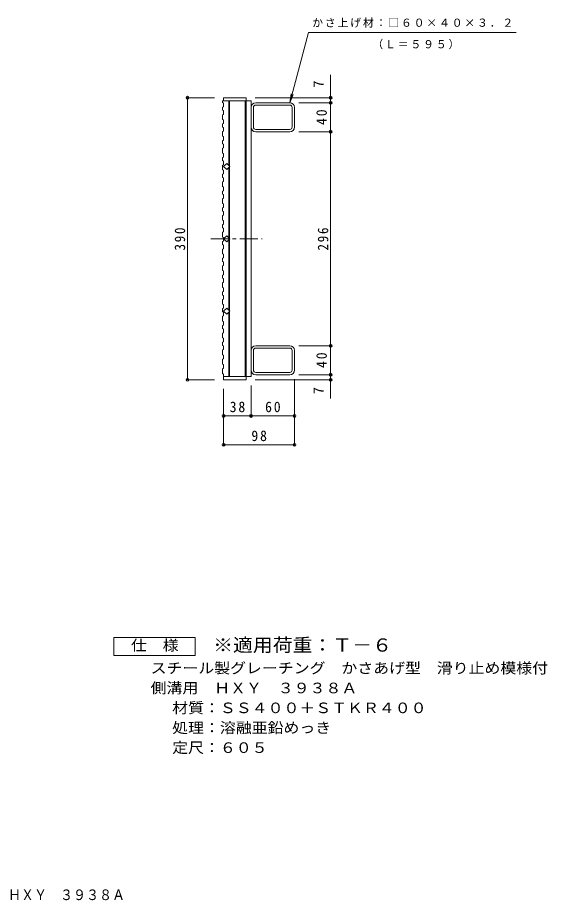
# Model space of a CAD drawing. Units: millimetres, scale not verified. Extents: x -684 to 782, y -687 to 574.
# Drawn here: x 49 to 782, y -687 to 535 of the extents above; entities that cross this region are included whole.
import ezdxf
from ezdxf.enums import TextEntityAlignment as Align

# ---------------------------------------------------------------- set-up
doc = ezdxf.new("R2010")
doc.units = ezdxf.units.MM
doc.header["$LTSCALE"] = 5
doc.header["$PDMODE"] = 32
doc.header["$PDSIZE"] = 4
doc.linetypes.add('CHAIN1', pattern=[8, 5, -1, 1, -1])
for name, color, linetype, lineweight in [('1-1_1-1ﾚｲﾔ', 2, 'Continuous', 9), ('1-2_1-2ﾚｲﾔ', 3, 'Continuous', 9), ('1-4_1-4ﾚｲﾔ', 7, 'Continuous', 9), ('F-4_F-4ﾚｲﾔ', 2, 'Continuous', 9)]:
    doc.layers.add(name, color=color, linetype=linetype, lineweight=lineweight)
doc.layers.add('F-5_F-5ﾚｲﾔ', color=2, linetype='Continuous')
doc.styles.add('ＭＳ ゴシック', font='')
doc.styles.get('ＭＳ ゴシック').set_extended_font_data('MS Gothic')

msp = doc.modelspace()

# ---------------------------------------------------------------- linework, layer by layer
at = {"layer": '1-1_1-1ﾚｲﾔ'}
for p, q in [((425.384, 417.645), (378.184, 417.645)), ((374.984, 384.045), (374.984, 411.245)), ((425.384, 414.445), (378.184, 414.445)), ((428.584, 384.045), (428.584, 411.245)), ((431.784, 384.045), (431.784, 411.245)), ((378.184, 380.845), (425.384, 380.845)), ((425.384, 377.645), (378.184, 377.645)), ((374.984, 75.245), (374.984, 48.045)), ((425.384, 81.645), (378.184, 81.645)), ((378.184, 78.445), (425.384, 78.445)), ((428.584, 75.245), (428.584, 48.045)), ((431.784, 75.245), (431.784, 48.045)), ((425.384, 44.845), (378.184, 44.845)), ((425.384, 41.645), (378.184, 41.645))]:
    msp.add_line(p, q, dxfattribs=at)
for centre, radius, start, end in [((378.184, 411.245), 6.4, 90, 180), ((425.384, 411.245), 6.4, 0, 90), ((378.184, 411.245), 3.2, 90, 180), ((425.384, 411.245), 3.2, 0, 90), ((378.184, 384.045), 6.4, 180, 270), ((378.184, 384.045), 3.2, 180, 270), ((425.384, 384.045), 6.4, 270, 0), ((425.384, 384.045), 3.2, 270, 0), ((378.184, 75.245), 6.4, 90, 180), ((378.184, 75.245), 3.2, 90, 180), ((425.384, 75.245), 6.4, 0, 90), ((425.384, 75.245), 3.2, 0, 90), ((378.184, 48.045), 6.4, 180, 270), ((378.184, 48.045), 3.2, 180, 270), ((425.384, 48.045), 3.2, 270, 0), ((425.384, 48.045), 6.4, 270, 0)]:
    msp.add_arc(centre, radius, start, end, dxfattribs=at)
at = {"layer": '1-2_1-2ﾚｲﾔ'}
for p, q in [((333.784, 424.645), (364.784, 424.645)), ((333.784, 424.645), (333.784, 420.145)), ((333.784, 420.145), (371.784, 420.145)), ((340.784, 420.145), (340.784, 331.13)), ((341.784, 420.145), (341.784, 330.13)), ((363.784, 420.145), (363.784, 229.645)), ((364.784, 424.645), (364.784, 229.645)), ((371.784, 420.145), (371.784, 229.645)), ((332.284, 411.717), (333.784, 412.228)), ((332.284, 401.174), (333.784, 401.685)), ((332.284, 388.49), (333.784, 389.002)), ((332.284, 377.947), (333.784, 378.458)), ((333.784, 370.889), (333.784, 365.775)), ((332.284, 365.264), (333.784, 365.775)), ((332.284, 354.721), (333.784, 355.232)), ((332.284, 342.038), (333.784, 342.549)), ((333.784, 347.662), (333.784, 342.549)), ((332.284, 331.494), (333.784, 332.006)), ((332.284, 318.811), (333.784, 319.323)), ((333.784, 324.436), (333.784, 319.323)), ((340.784, 328.16), (340.784, 231.13)), ((341.784, 329.16), (341.784, 230.13)), ((332.284, 308.268), (333.784, 308.779)), ((333.784, 313.893), (333.784, 308.779)), ((332.284, 295.585), (333.784, 296.096)), ((333.784, 301.209), (333.784, 296.096)), ((332.284, 285.042), (333.784, 285.553)), ((333.784, 290.666), (333.784, 285.553)), ((332.284, 272.358), (333.784, 272.87)), ((333.784, 277.983), (333.784, 272.87)), ((332.284, 261.815), (333.784, 262.327)), ((333.784, 267.44), (333.784, 262.327)), ((332.284, 249.132), (333.784, 249.643)), ((333.784, 254.757), (333.784, 249.643)), ((332.284, 238.589), (333.784, 239.1)), ((333.784, 244.213), (333.784, 239.1)), ((332.284, 225.905), (333.784, 226.417)), ((333.784, 231.53), (333.784, 226.417)), ((333.784, 220.987), (333.784, 215.874)), ((340.784, 131.13), (340.784, 228.16)), ((341.784, 130.13), (341.784, 229.159)), ((363.784, 39.145), (363.784, 229.645)), ((364.784, 34.645), (364.784, 229.645)), ((371.784, 39.145), (371.784, 229.645)), ((332.284, 215.362), (333.784, 215.874)), ((333.784, 208.304), (333.784, 203.19)), ((332.284, 202.679), (333.784, 203.19)), ((333.784, 197.76), (333.784, 192.647)), ((332.284, 192.136), (333.784, 192.647)), ((333.784, 185.077), (333.784, 179.964)), ((332.284, 179.452), (333.784, 179.964)), ((333.784, 174.534), (333.784, 169.421)), ((332.284, 168.909), (333.784, 169.421)), ((333.784, 161.851), (333.784, 156.737)), ((332.284, 156.226), (333.784, 156.737)), ((333.784, 151.307), (333.784, 146.194)), ((332.284, 145.683), (333.784, 146.194)), ((333.784, 138.624), (333.784, 133.511)), ((332.284, 132.999), (333.784, 133.511)), ((332.284, 122.456), (333.784, 122.968)), ((333.784, 128.081), (333.784, 122.968)), ((340.784, 39.145), (340.784, 128.159)), ((341.784, 39.145), (341.784, 129.159)), ((332.284, 109.773), (333.784, 110.284)), ((333.784, 115.398), (333.784, 110.284)), ((332.284, 99.23), (333.784, 99.741)), ((333.784, 104.854), (333.784, 99.741)), ((332.284, 86.547), (333.784, 87.058)), ((333.784, 92.171), (333.784, 87.058)), ((332.284, 76.003), (333.784, 76.515)), ((332.284, 76.003), (332.284, 69.145)), ((333.784, 81.628), (333.784, 76.515)), ((332.284, 63.009), (333.784, 63.52)), ((332.284, 50.015), (333.784, 50.526)), ((333.784, 39.145), (371.784, 39.145)), ((333.784, 34.645), (364.784, 34.645))]:
    msp.add_line(p, q, dxfattribs=at)
at = {"layer": '1-2_1-2ﾚｲﾔ', "linetype": 'CHAIN1'}
msp.add_line((316.231, 229.645), (387.232, 229.645), dxfattribs=at)
at = {"layer": '1-2_1-2ﾚｲﾔ'}
for points in [[(332.284, 417.853), (332.284, 420.145), (333.784, 420.145)], [(332.284, 417.853), (333.784, 417.342), (333.784, 412.228)], [(332.284, 411.717), (332.284, 407.309), (333.784, 406.798), (333.784, 401.685)], [(332.284, 401.174), (332.284, 394.626), (333.784, 394.115), (333.784, 389.002)], [(332.284, 388.49), (332.284, 384.083), (333.784, 383.572), (333.784, 378.458)], [(332.284, 377.947), (332.284, 371.4), (333.784, 370.889)], [(332.284, 365.264), (332.284, 360.857), (333.784, 360.345), (333.784, 355.232)], [(332.284, 354.721), (332.284, 348.173), (333.784, 347.662)], [(332.284, 342.038), (332.284, 337.63), (333.784, 337.119), (333.784, 332.006)], [(332.284, 331.494), (332.284, 324.947), (333.784, 324.436)], [(332.284, 318.811), (332.284, 314.404), (333.784, 313.893)], [(332.284, 308.268), (332.284, 301.721), (333.784, 301.209)], [(332.284, 295.585), (332.284, 291.177), (333.784, 290.666)], [(332.284, 285.042), (332.284, 278.494), (333.784, 277.983)], [(332.284, 272.358), (332.284, 267.951), (333.784, 267.44)], [(332.284, 261.815), (332.284, 255.268), (333.784, 254.757)], [(332.284, 249.132), (332.284, 244.725), (333.784, 244.213)], [(332.284, 238.589), (332.284, 232.041), (333.784, 231.53)], [(332.284, 225.905), (332.284, 221.498), (333.784, 220.987)], [(332.284, 215.362), (332.284, 208.815), (333.784, 208.304)], [(332.284, 202.679), (332.284, 198.272), (333.784, 197.76)], [(332.284, 192.136), (332.284, 185.588), (333.784, 185.077)], [(332.284, 179.452), (332.284, 175.045), (333.784, 174.534)], [(332.284, 168.909), (332.284, 162.362), (333.784, 161.851)], [(332.284, 156.226), (332.284, 151.819), (333.784, 151.307)], [(332.284, 145.683), (332.284, 139.135), (333.784, 138.624)], [(332.284, 132.999), (332.284, 128.592), (333.784, 128.081)], [(332.284, 122.456), (332.284, 115.909), (333.784, 115.398)], [(332.284, 109.773), (332.284, 105.366), (333.784, 104.854)], [(332.284, 99.23), (332.284, 92.682), (333.784, 92.171)], [(332.284, 86.547), (332.284, 82.139), (333.784, 81.628)], [(332.284, 69.145), (333.784, 68.634), (333.784, 63.52)], [(332.284, 63.009), (332.284, 56.151), (333.784, 55.639), (333.784, 50.526)], [(332.284, 50.015), (332.284, 43.156), (333.784, 42.645), (333.784, 34.645)]]:
    msp.add_lwpolyline(points, dxfattribs=at)
for points in [[(342.269, 329.645), (338.027, 325.402), (333.784, 329.645), (338.027, 333.887)], [(342.269, 229.645), (338.027, 225.402), (333.784, 229.645), (338.027, 233.887)], [(342.269, 129.645), (338.027, 133.887), (333.784, 129.645), (338.027, 125.402)]]:
    msp.add_lwpolyline(points, close=True, dxfattribs=at)
at = {"layer": '1-4_1-4ﾚｲﾔ'}
for p, q in [((481.784, 8.646), (481.784, 456.407)), ((425.384, 417.645), (427.015, 430.038)), ((425.384, 417.645), (430.167, 429.194)), ((321.284, 424.645), (282.284, 424.645)), ((283.784, 34.645), (283.784, 424.645)), ((377.284, 424.645), (483.284, 424.645)), ((437.884, 417.645), (483.284, 417.645)), ((437.884, 377.645), (483.284, 377.645)), ((437.884, 81.645), (483.284, 81.645)), ((437.884, 41.645), (483.284, 41.645)), ((321.284, 34.645), (282.284, 34.645)), ((371.784, 26.645), (371.784, -16.855)), ((377.284, 34.645), (483.284, 34.645)), ((431.784, 35.545), (431.784, -56.855)), ((333.784, 22.145), (333.784, -56.855)), ((333.784, -15.355), (431.784, -15.355)), ((333.784, -55.355), (431.784, -55.355))]:
    msp.add_line(p, q, dxfattribs=at)
msp.add_lwpolyline([(425.384, 417.645), (451.375, 514.645), (738.541, 514.645)], dxfattribs=at)
for p in [(283.784, 424.645), (481.784, 424.645), (481.784, 417.645), (481.784, 377.645), (481.784, 81.645), (481.784, 41.645), (283.784, 34.645), (481.784, 34.645), (333.784, -15.355), (371.784, -15.355), (431.784, -15.355), (333.784, -55.355), (431.784, -55.355)]:
    msp.add_point(p, dxfattribs=at)
at = {"layer": 'F-4_F-4ﾚｲﾔ'}
msp.add_lwpolyline([(181.716, -346.756), (181.716, -321.756), (294.216, -321.756), (294.216, -346.756)], close=True, dxfattribs=at)

# ---------------------------------------------------------------- texts
at = {"layer": '1-4_1-4ﾚｲﾔ', "color": 2, "style": 'ＭＳ ゴシック'}
for p in [(476.784, 438.559), (476.784, 14.631)]:
    msp.add_text('7', height=14.66, rotation=90, dxfattribs=at).set_placement(p, align=Align.BOTTOM_LEFT)
at = {"layer": '1-4_1-4ﾚｲﾔ', "char_height": 11, "attachment_point": 7, "style": 'ＭＳ ゴシック'}
for s, insert in [('\\T1.17;かさ上げ材：□６０×４０×３．２', (456.26, 521.56)), ('\\T1.17;（Ｌ＝５９５）', (539.611, 491.554))]:
    msp.add_mtext(s, dxfattribs=dict(at, insert=insert))
at = {"layer": '1-4_1-4ﾚｲﾔ', "color": 2, "char_height": 14.66, "attachment_point": 7, "rotation": 90, "style": 'ＭＳ ゴシック'}
for s, insert in [('\\T1.27;\\W0.95;40', (476.784, 387.02)), ('\\T1.27;\\W0.9;390', (280.784, 213.395)), ('\\T1.27;\\W0.9;296', (478.784, 213.395)), ('\\T1.27;\\W0.95;40', (476.784, 51.02))]:
    msp.add_mtext(s, dxfattribs=dict(at, insert=insert))
at = {"layer": '1-4_1-4ﾚｲﾔ', "color": 2, "char_height": 14.66, "attachment_point": 7, "style": 'ＭＳ ゴシック'}
for s, insert in [('\\T1.27;\\W0.95;38', (342.159, -10.355)), ('\\T1.27;\\W0.95;60', (391.159, -10.355)), ('\\T1.27;\\W0.95;98', (372.159, -50.355))]:
    msp.add_mtext(s, dxfattribs=dict(at, insert=insert))
at = {"layer": 'F-4_F-4ﾚｲﾔ', "style": 'ＭＳ ゴシック', "width": 1.1}
for s, p in [('仕\u3000様', (205.466, -344.256)), ('スチール製グレーチング\u3000かさあげ型\u3000滑り止め模様付', (232.76, -375.716)), ('側溝用\u3000ＨＸＹ\u3000３９３８Ａ', (232.76, -403.217)), ('材質：ＳＳ４００＋ＳＴＫＲ４００', (262.617, -430.715)), ('処理：溶融亜鉛めっき', (262.617, -458.216)), ('定尺：６０５', (262.617, -485.716))]:
    msp.add_text(s, height=14.66, dxfattribs=at).set_placement(p, align=Align.BOTTOM_LEFT)
at = {"layer": 'F-5_F-5ﾚｲﾔ', "color": 3, "style": 'ＭＳ ゴシック', "width": 1.1}
msp.add_text('※適用荷重：Ｔ－６', height=18.33, dxfattribs=at).set_placement((319.216, -346.756), align=Align.BOTTOM_LEFT)
at = {"layer": 'F-5_F-5ﾚｲﾔ', "style": 'ＭＳ ゴシック', "width": 0.9}
msp.add_text('側溝用\u3000ＨＸＹ\u3000３９３８Ａ', height=14.66, dxfattribs=at).set_placement((-36.545, -689.202), align=Align.BOTTOM_LEFT)

doc.saveas('drawing.dxf')
